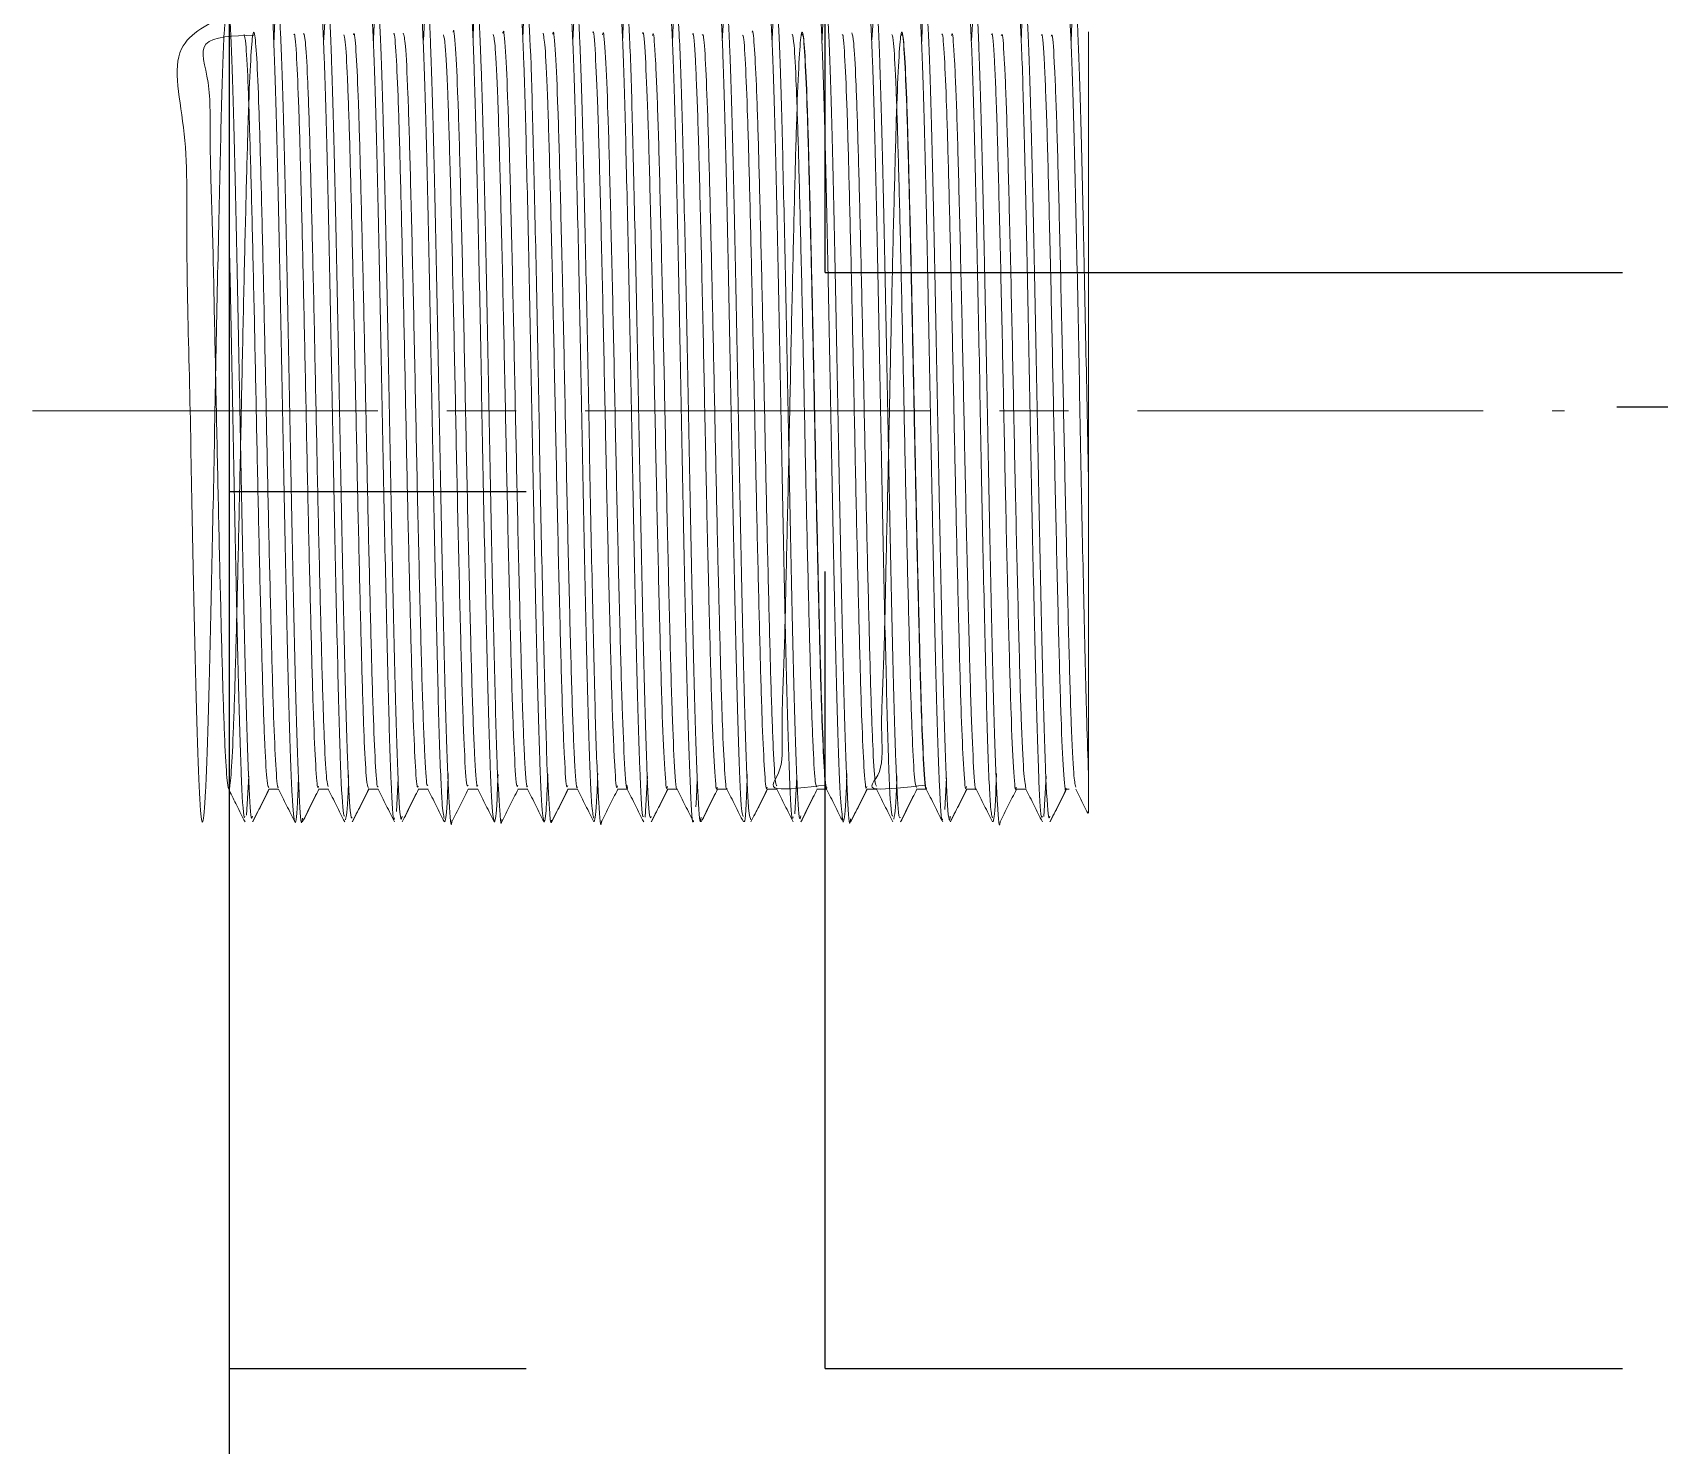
# Model space of a CAD drawing. Extents: x 1944 to 4044, y -46 to 2924.
# Drawn here: x 3687.08 to 3727.89, y 575.21 to 610.66 of the extents above; entities that cross this region are included whole.
import ezdxf

# ---------------------------------------------------------------- set-up
doc = ezdxf.new("R2010")
doc.units = 0
doc.header["$LTSCALE"] = 23.1
doc.linetypes.add('CENTER', pattern=[0.6, 0.375, -0.075, 0.075, -0.075])
doc.layers.get('0').update_dxf_attribs({"linetype": 'CONTINUOUS'})
doc.layers.add('D', color=2, linetype='CONTINUOUS')
doc.layers.add('HT', color=3, linetype='CONTINUOUS')

# ---------------------------------------------------------------- blocks, each defined once
blk = doc.blocks.new('A$C1AB136E0')
at = {"color": 7, "linetype": 'Continuous', "lineweight": 15}
for p, q in [((515.647, 255.991), (515.647, 153.064)), ((518.007, 196.319), (518.073, 197.315)), ((520.515, 196.379), (520.557, 197.171)), ((524.264, 196.375), (524.308, 197.185)), ((528.012, 196.365), (528.067, 197.273)), ((530.511, 196.3), (530.551, 197.105)), ((531.759, 196.386), (531.827, 197.339)), ((534.264, 196.369), (534.31, 197.209)), ((516.761, 196.288), (516.797, 197.058)), ((516.136, 177.914), (516.08, 176.934)), ((516.634, 177.585), (516.88, 177.585)), ((517.884, 177.585), (518.13, 177.585)), ((519.134, 177.585), (519.38, 177.585)), ((519.882, 177.859), (519.839, 177.032)), ((520.384, 177.585), (520.63, 177.585)), ((521.634, 177.585), (521.88, 177.585)), ((522.884, 177.585), (523.13, 177.585)), ((524.134, 177.585), (524.38, 177.585)), ((525.384, 177.585), (525.63, 177.585)), ((526.138, 177.914), (526.075, 176.886)), ((526.634, 177.585), (526.88, 177.585)), ((527.884, 177.585), (528.13, 177.585)), ((529.134, 177.585), (529.38, 177.585)), ((529.885, 177.909), (529.834, 176.97)), ((530.384, 177.585), (530.63, 177.585)), ((531.634, 177.585), (531.88, 177.585)), ((532.884, 177.585), (533.13, 177.585)), ((533.632, 177.873), (533.593, 177.077)), ((534.134, 177.585), (534.38, 177.585)), ((535.384, 177.585), (535.63, 177.585)), ((536.138, 177.916), (536.077, 176.905)), ((536.634, 177.585), (536.708, 177.585)), ((536.708, 177.585), (536.715, 177.585)), ((524.985, 176.766), (524.99, 176.777)), ((534.985, 176.766), (534.987, 176.771))]:
    blk.add_line(p, q, dxfattribs=at)
for points, knots in [([(519.788, 176.869), (519.783, 176.847), (519.757, 176.726), (519.705, 177.658), (519.639, 179.616), (519.573, 182.516), (519.503, 185.903), (519.439, 189.434), (519.368, 192.688), (519.305, 195.344), (519.235, 196.949), (519.189, 197.603), (519.164, 197.368), (519.162, 197.346)], [0, 0, 0, 0, 0.022815, 0.130201, 0.237591, 0.344978, 0.452366, 0.559756, 0.667143, 0.774535, 0.881919, 0.989311, 1, 1, 1, 1]), ([(526.855, 197.377), (526.856, 197.383), (526.879, 197.533), (526.925, 196.744), (526.994, 194.989), (527.058, 192.209), (527.129, 188.888), (527.192, 185.352), (527.263, 182.02), (527.327, 179.236), (527.395, 177.424), (527.447, 176.627), (527.475, 176.841), (527.481, 176.887)], [0, 0, 0, 0, 0.004287, 0.11164, 0.219001, 0.326358, 0.433714, 0.541075, 0.64843, 0.755793, 0.863146, 0.970507, 1, 1, 1, 1]), ([(529.788, 176.893), (529.781, 176.87), (529.753, 176.772), (529.699, 177.781), (529.634, 179.83), (529.566, 182.783), (529.497, 186.198), (529.434, 189.721), (529.363, 192.936), (529.3, 195.528), (529.229, 197.03), (529.186, 197.63), (529.163, 197.394), (529.163, 197.39)], [0, 0, 0, 0, 0.031746, 0.139151, 0.246564, 0.35397, 0.461379, 0.568789, 0.676196, 0.783607, 0.891012, 0.998425, 1, 1, 1, 1]), ([(533.538, 176.848), (533.534, 176.83), (533.509, 176.698), (533.459, 177.582), (533.392, 179.479), (533.326, 182.342), (533.256, 185.711), (533.193, 189.244), (533.122, 192.524), (533.058, 195.22), (532.989, 196.89), (532.941, 197.585), (532.916, 197.353), (532.912, 197.322)], [0, 0, 0, 0, 0.016927, 0.124306, 0.231689, 0.339069, 0.44645, 0.553833, 0.661212, 0.768597, 0.875976, 0.983359, 1, 1, 1, 1]), ([(515.647, 197.037), (515.145, 196.805), (514.034, 196.291), (514.635, 194.133), (514.549, 191.187), (514.659, 187.74), (514.712, 184.23), (514.786, 181.039), (514.848, 178.53), (514.919, 176.986), (514.983, 176.581), (515.051, 177.361), (515.12, 179.237), (515.184, 181.998), (515.255, 185.333), (515.318, 188.866), (515.389, 192.198), (515.453, 194.953), (515.521, 196.82), (515.589, 197.59), (515.654, 197.174), (515.725, 195.621), (515.788, 193.105), (515.859, 189.91), (515.923, 186.396), (515.991, 182.963), (516.059, 179.98), (516.124, 177.852), (516.185, 176.749), (516.219, 176.87), (516.231, 176.915)], [0, 0, 0, 0, 0.029995, 0.066493, 0.102987, 0.139484, 0.17598, 0.212476, 0.248973, 0.285468, 0.321965, 0.35846, 0.394957, 0.431453, 0.467948, 0.504445, 0.54094, 0.577438, 0.613932, 0.65043, 0.686925, 0.723421, 0.759918, 0.796413, 0.83291, 0.869405, 0.905902, 0.942398, 0.978893, 1, 1, 1, 1]), ([(517.384, 177.901), (517.374, 177.667), (517.342, 176.856), (517.29, 176.61), (517.223, 177.247), (517.153, 179.057), (517.09, 181.755), (517.019, 185.059), (516.956, 188.591), (516.885, 191.948), (516.82, 194.778), (516.753, 196.661), (516.699, 197.518), (516.669, 197.318), (516.662, 197.267)], [0, 0, 0, 0, 0.037551, 0.130616, 0.223675, 0.316738, 0.4098, 0.50286, 0.595925, 0.688983, 0.782048, 0.875108, 0.96817, 1, 1, 1, 1]), ([(516.856, 197.338), (516.858, 197.352), (516.883, 197.491), (516.931, 196.639), (516.999, 194.787), (517.064, 191.949), (517.134, 188.595), (517.197, 185.06), (517.269, 181.763), (517.332, 179.039), (517.401, 177.323), (517.45, 176.597), (517.477, 176.825), (517.481, 176.862)], [0, 0, 0, 0, 0.012529, 0.119927, 0.227335, 0.334735, 0.442137, 0.549542, 0.656942, 0.764349, 0.871748, 0.979155, 1, 1, 1, 1]), ([(518.537, 176.912), (518.524, 176.922), (518.49, 176.949), (518.428, 178.285), (518.365, 180.633), (518.295, 183.76), (518.229, 187.249), (518.163, 190.72), (518.093, 193.791), (518.03, 196.065), (517.965, 197.346), (517.928, 197.299), (517.913, 197.28)], [0, 0, 0, 0, 0.063343, 0.170774, 0.278209, 0.385638, 0.493074, 0.600505, 0.707938, 0.815371, 0.922802, 1, 1, 1, 1]), ([(518.106, 197.252), (518.117, 197.259), (518.149, 197.279), (518.208, 196.054), (518.272, 193.797), (518.341, 190.722), (518.408, 187.253), (518.474, 183.762), (518.544, 180.639), (518.607, 178.276), (518.674, 176.874), (518.713, 176.865), (518.73, 176.861)], [0, 0, 0, 0, 0.053404, 0.16085, 0.268303, 0.375748, 0.483201, 0.590646, 0.698095, 0.805544, 0.91299, 1, 1, 1, 1]), ([(519.262, 196.347), (519.268, 196.512), (519.297, 197.28), (519.326, 197.35), (519.348, 197.406)], [0, 0, 0, 0, 0.214184, 1, 1, 1, 1]), ([(519.356, 197.337), (519.375, 197.237), (519.417, 197.023), (519.484, 195.307), (519.547, 192.702), (519.618, 189.434), (519.682, 185.908), (519.751, 182.517), (519.818, 179.624), (519.884, 177.64), (519.94, 176.69), (519.972, 176.862), (519.981, 176.914)], [0, 0, 0, 0, 0.09447, 0.201879, 0.30929, 0.416697, 0.524111, 0.631517, 0.738932, 0.846336, 0.953748, 1, 1, 1, 1]), ([(521.037, 176.853), (521.019, 176.935), (520.979, 177.115), (520.912, 178.767), (520.849, 181.334), (520.778, 184.581), (520.714, 188.104), (520.645, 191.509), (520.578, 194.432), (520.513, 196.464), (520.455, 197.461), (520.423, 197.303), (520.412, 197.252)], [0, 0, 0, 0, 0.089227, 0.196639, 0.304053, 0.411462, 0.518878, 0.626287, 0.733701, 0.841111, 0.948523, 1, 1, 1, 1]), ([(520.605, 197.286), (520.611, 197.309), (520.638, 197.419), (520.691, 196.447), (520.757, 194.439), (520.824, 191.511), (520.893, 188.109), (520.957, 184.582), (521.028, 181.348), (521.091, 178.727), (521.161, 177.176), (521.206, 176.551), (521.23, 176.79), (521.231, 176.803)], [0, 0, 0, 0, 0.027829, 0.135158, 0.242496, 0.349822, 0.457157, 0.564489, 0.67182, 0.779156, 0.886484, 0.993822, 1, 1, 1, 1]), ([(522.287, 176.802), (522.278, 176.834), (522.246, 176.935), (522.188, 178.012), (522.124, 180.257), (522.055, 183.298), (521.988, 186.759), (521.922, 190.257), (521.852, 193.404), (521.789, 195.809), (521.721, 197.271), (521.681, 197.309), (521.663, 197.327)], [0, 0, 0, 0, 0.048777, 0.156178, 0.263585, 0.370986, 0.478391, 0.585793, 0.693196, 0.800602, 0.908002, 1, 1, 1, 1]), ([(521.76, 196.373), (521.761, 196.414), (521.785, 197.111), (521.809, 197.243), (521.832, 197.368)], [0, 0, 0, 0, 0.0596675, 1, 1, 1, 1]), ([(521.857, 197.26), (521.87, 197.24), (521.906, 197.188), (521.968, 195.8), (522.031, 193.41), (522.101, 190.259), (522.167, 186.763), (522.234, 183.298), (522.303, 180.27), (522.367, 177.975), (522.428, 177.002), (522.464, 176.654), (522.479, 176.806), (522.482, 176.831)], [0, 0, 0, 0, 0.067191, 0.174575, 0.281964, 0.389346, 0.496738, 0.604118, 0.711507, 0.818892, 0.926276, 0.987795, 1, 1, 1, 1]), ([(523.537, 176.803), (523.526, 176.842), (523.494, 176.957), (523.434, 178.102), (523.371, 180.392), (523.301, 183.462), (523.235, 186.935), (523.169, 190.424), (523.099, 193.545), (523.036, 195.903), (522.969, 197.299), (522.93, 197.305), (522.913, 197.307)], [0, 0, 0, 0, 0.054161, 0.161552, 0.268949, 0.376339, 0.483735, 0.591126, 0.698519, 0.805914, 0.913305, 1, 1, 1, 1]), ([(523.009, 196.384), (523.01, 196.397), (523.033, 197.074), (523.056, 197.214), (523.079, 197.352)], [0, 0, 0, 0, 0.019513, 1, 1, 1, 1]), ([(523.107, 197.255), (523.119, 197.246), (523.153, 197.221), (523.215, 195.894), (523.278, 193.551), (523.348, 190.426), (523.414, 186.939), (523.48, 183.463), (523.55, 180.403), (523.613, 178.072), (523.675, 177.004), (523.712, 176.681), (523.729, 176.792), (523.731, 176.81)], [0, 0, 0, 0, 0.062077, 0.169517, 0.276961, 0.384398, 0.491845, 0.59928, 0.706723, 0.814164, 0.921604, 0.987721, 1, 1, 1, 1]), ([(524.787, 176.86), (524.769, 176.935), (524.729, 177.101), (524.664, 178.725), (524.601, 181.275), (524.529, 184.513), (524.466, 188.034), (524.396, 191.446), (524.329, 194.381), (524.264, 196.433), (524.205, 197.452), (524.173, 197.302), (524.162, 197.252)], [0, 0, 0, 0, 0.087103, 0.194518, 0.301936, 0.40935, 0.516769, 0.624183, 0.7316, 0.839015, 0.94643, 1, 1, 1, 1]), ([(524.356, 197.281), (524.362, 197.304), (524.389, 197.408), (524.443, 196.417), (524.508, 194.389), (524.575, 191.448), (524.645, 188.039), (524.708, 184.514), (524.779, 181.29), (524.842, 178.683), (524.913, 177.157), (524.957, 176.545), (524.98, 176.782), (524.981, 176.79)], [0, 0, 0, 0, 0.029671, 0.137077, 0.244492, 0.351896, 0.459308, 0.566717, 0.674125, 0.781538, 0.888944, 0.996359, 1, 1, 1, 1]), ([(526.037, 176.915), (526.028, 176.9), (525.997, 176.851), (525.939, 178.004), (525.875, 180.197), (525.806, 183.234), (525.739, 186.688), (525.674, 190.19), (525.603, 193.348), (525.54, 195.77), (525.472, 197.259), (525.432, 197.311), (525.413, 197.335)], [0, 0, 0, 0, 0.046469, 0.153892, 0.261322, 0.368745, 0.476172, 0.583597, 0.691022, 0.79845, 0.905873, 1, 1, 1, 1]), ([(525.51, 196.369), (525.512, 196.421), (525.536, 197.125), (525.561, 197.254), (525.583, 197.373)], [0, 0, 0, 0, 0.074706, 1, 1, 1, 1]), ([(525.606, 197.267), (525.62, 197.242), (525.656, 197.178), (525.719, 195.762), (525.782, 193.353), (525.853, 190.192), (525.918, 186.692), (525.985, 183.236), (526.054, 180.203), (526.118, 177.992), (526.181, 176.792), (526.216, 176.872), (526.23, 176.903)], [0, 0, 0, 0, 0.070433, 0.17788, 0.285331, 0.392776, 0.50023, 0.607673, 0.715125, 0.822572, 0.930019, 1, 1, 1, 1]), ([(527.288, 176.801), (527.286, 176.793), (527.263, 176.646), (527.216, 177.449), (527.148, 179.226), (527.084, 182.019), (527.013, 185.348), (526.95, 188.884), (526.879, 192.208), (526.815, 194.979), (526.746, 196.769), (526.695, 197.549), (526.668, 197.331), (526.662, 197.286)], [0, 0, 0, 0, 0.005855, 0.113229, 0.220608, 0.327984, 0.43536, 0.54274, 0.650114, 0.757494, 0.864869, 0.972247, 1, 1, 1, 1]), ([(528.537, 176.9), (528.522, 176.93), (528.486, 177.004), (528.423, 178.445), (528.36, 180.871), (528.289, 184.042), (528.224, 187.545), (528.156, 190.996), (528.088, 194.018), (528.024, 196.21), (527.961, 197.388), (527.926, 197.298), (527.912, 197.263)], [0, 0, 0, 0, 0.0722097, 0.1796377, 0.28707, 0.3944961, 0.5019294, 0.6093566, 0.716787, 0.8242166, 0.9316447, 1, 1, 1, 1]), ([(528.106, 197.256), (528.115, 197.273), (528.146, 197.329), (528.203, 196.198), (528.267, 194.024), (528.335, 190.998), (528.403, 187.549), (528.468, 184.044), (528.539, 180.876), (528.602, 178.436), (528.67, 176.918), (528.711, 176.853), (528.731, 176.823)], [0, 0, 0, 0, 0.044164, 0.15152, 0.258885, 0.36624, 0.473603, 0.580961, 0.688319, 0.795681, 0.903037, 1, 1, 1, 1]), ([(529.261, 196.351), (529.266, 196.476), (529.293, 197.224), (529.32, 197.32), (529.342, 197.4)], [0, 0, 0, 0, 0.167146, 1, 1, 1, 1]), ([(529.357, 197.298), (529.374, 197.231), (529.413, 197.078), (529.478, 195.484), (529.541, 192.951), (529.612, 189.721), (529.676, 186.203), (529.745, 182.785), (529.813, 179.838), (529.878, 177.765), (529.937, 176.724), (529.97, 176.868), (529.981, 176.918)], [0, 0, 0, 0, 0.084094, 0.191535, 0.298978, 0.406417, 0.513863, 0.6213, 0.728746, 0.836185, 0.943626, 1, 1, 1, 1]), ([(531.037, 176.816), (531.017, 176.933), (530.975, 177.177), (530.907, 178.947), (530.843, 181.585), (530.772, 184.87), (530.709, 188.398), (530.639, 191.776), (530.573, 194.643), (530.506, 196.586), (530.451, 197.496), (530.421, 197.311), (530.412, 197.258)], [0, 0, 0, 0, 0.09826, 0.205659, 0.313058, 0.420454, 0.527855, 0.635249, 0.742651, 0.850046, 0.957445, 1, 1, 1, 1]), ([(530.606, 197.315), (530.609, 197.334), (530.635, 197.463), (530.685, 196.566), (530.752, 194.651), (530.818, 191.777), (530.888, 188.403), (530.951, 184.87), (531.022, 181.598), (531.086, 178.913), (531.155, 177.262), (531.203, 176.579), (531.228, 176.812), (531.231, 176.841)], [0, 0, 0, 0, 0.018308, 0.125721, 0.233143, 0.340557, 0.447973, 0.555392, 0.662806, 0.770228, 0.87764, 0.985063, 1, 1, 1, 1]), ([(532.287, 176.917), (532.276, 176.916), (532.242, 176.914), (532.182, 178.184), (532.119, 180.48), (532.049, 183.577), (531.983, 187.055), (531.916, 190.537), (531.847, 193.64), (531.783, 195.966), (531.718, 197.317), (531.679, 197.302), (531.663, 197.296)], [0, 0, 0, 0, 0.0574777, 0.1649068, 0.2723416, 0.3797702, 0.4872036, 0.5946328, 0.7020641, 0.8094969, 0.916926, 1, 1, 1, 1]), ([(531.856, 197.254), (531.868, 197.251), (531.902, 197.245), (531.962, 195.956), (532.025, 193.645), (532.095, 190.54), (532.162, 187.059), (532.228, 183.579), (532.298, 180.486), (532.361, 178.174), (532.426, 176.844), (532.464, 176.868), (532.48, 176.879)], [0, 0, 0, 0, 0.059211, 0.166658, 0.274111, 0.381555, 0.48901, 0.596452, 0.703902, 0.811352, 0.918798, 1, 1, 1, 1]), ([(533.013, 196.348), (533.02, 196.536), (533.05, 197.315), (533.079, 197.366), (533.101, 197.405)], [0, 0, 0, 0, 0.242091, 1, 1, 1, 1]), ([(533.106, 197.363), (533.126, 197.239), (533.169, 196.982), (533.237, 195.187), (533.301, 192.536), (533.372, 189.245), (533.435, 185.715), (533.505, 182.344), (533.571, 179.487), (533.638, 177.562), (533.693, 176.668), (533.723, 176.856), (533.731, 176.908)], [0, 0, 0, 0, 0.100372, 0.207777, 0.315179, 0.42258, 0.529987, 0.637386, 0.744794, 0.852192, 0.959597, 1, 1, 1, 1]), ([(534.787, 176.872), (534.77, 176.934), (534.731, 177.076), (534.666, 178.652), (534.603, 181.172), (534.532, 184.394), (534.468, 187.911), (534.399, 191.333), (534.332, 194.291), (534.266, 196.379), (534.207, 197.437), (534.174, 197.3), (534.162, 197.253)], [0, 0, 0, 0, 0.083356, 0.190768, 0.298184, 0.405595, 0.513013, 0.620424, 0.72784, 0.835252, 0.942665, 1, 1, 1, 1]), ([(534.355, 197.273), (534.362, 197.295), (534.391, 197.389), (534.445, 196.364), (534.51, 194.298), (534.578, 191.335), (534.647, 187.915), (534.711, 184.394), (534.782, 181.187), (534.845, 178.607), (534.915, 177.125), (534.958, 176.534), (534.981, 176.771), (534.981, 176.771)], [0, 0, 0, 0, 0.033733, 0.141087, 0.24845, 0.355801, 0.463161, 0.570518, 0.677874, 0.785234, 0.892588, 0.99995, 1, 1, 1, 1]), ([(536.037, 176.911), (536.029, 176.892), (536, 176.828), (535.967, 177.486), (535.922, 178.587), (535.877, 180.117), (535.809, 183.116), (535.741, 186.565), (535.676, 190.071), (535.606, 193.248), (535.543, 195.701), (535.474, 197.239), (535.433, 197.315), (535.413, 197.351)], [0, 0, 0, 0, 0.042748, 0.143483, 0.150249, 0.257666, 0.365077, 0.472492, 0.579906, 0.687318, 0.794734, 0.902145, 1, 1, 1, 1]), ([(535.51, 196.363), (535.513, 196.434), (535.538, 197.151), (535.563, 197.273), (535.586, 197.382)], [0, 0, 0, 0, 0.1000417, 1, 1, 1, 1]), ([(535.607, 197.27), (535.622, 197.236), (535.658, 197.151), (535.722, 195.693), (535.784, 193.253), (535.855, 190.074), (535.92, 186.568), (535.988, 183.121), (536.056, 180.109), (536.121, 177.932), (536.183, 176.771), (536.218, 176.87), (536.231, 176.909)], [0, 0, 0, 0, 0.073127, 0.180537, 0.287951, 0.395358, 0.502774, 0.61018, 0.717595, 0.825004, 0.932414, 1, 1, 1, 1]), ([(537.197, 177.98), (537.181, 178.396), (537.144, 179.427), (537.086, 181.916), (537.015, 185.225), (536.952, 188.762), (536.882, 192.1), (536.817, 194.896), (536.749, 196.725), (536.697, 197.536), (536.668, 197.325), (536.662, 197.277)], [0, 0, 0, 0, 0.085031, 0.210484, 0.335935, 0.461391, 0.586839, 0.712296, 0.837746, 0.9632, 1, 1, 1, 1]), ([(536.856, 197.363), (536.857, 197.372), (536.881, 197.515), (536.928, 196.7), (536.996, 194.905), (537.061, 192.104), (537.131, 188.738), (537.175, 186.393), (537.197, 185.211)], [0, 0, 0, 0, 0.012463, 0.209332, 0.406217, 0.603092, 0.799968, 1, 1, 1, 1]), ([(521.259, 196.584), (521.259, 196.584), (521.279, 196.724), (521.318, 196.229), (521.381, 195.055), (521.437, 193.061), (521.499, 190.564), (521.559, 187.746), (521.616, 184.867), (521.679, 182.199), (521.736, 179.945), (521.796, 178.388), (521.845, 177.616), (521.87, 177.67), (521.876, 177.683)], [0, 0, 0, 0, 0.000239, 0.096716, 0.194532, 0.290166, 0.387673, 0.484832, 0.58068, 0.678578, 0.774584, 0.871546, 0.969178, 1, 1, 1, 1]), ([(526.76, 196.275), (526.771, 196.577), (526.784, 196.962), (526.797, 197.02), (526.8, 197.032)], [0, 0, 0, 0, 0.782225, 1, 1, 1, 1]), ([(536.76, 196.28), (536.772, 196.613), (536.784, 196.957), (536.795, 197.017), (536.795, 197.02)], [0, 0, 0, 0, 0.965857, 1, 1, 1, 1]), ([(516.259, 196.505), (515.744, 196.49), (514.737, 196.461), (515.197, 195.407), (515.144, 193.864), (515.224, 191.822), (515.272, 189.45), (515.325, 186.908), (515.377, 184.379), (515.433, 182.042), (515.484, 180.063), (515.537, 178.578), (515.592, 177.698), (515.643, 177.484), (515.696, 177.946), (515.752, 179.058), (515.802, 180.739), (515.856, 182.867), (515.911, 185.295), (515.961, 187.85), (516.015, 190.351), (516.07, 192.619), (516.12, 194.496), (516.175, 195.851), (516.23, 196.58), (516.28, 196.639), (516.334, 196.023), (516.389, 194.77), (516.439, 192.975), (516.493, 190.764), (516.548, 188.29), (516.598, 185.733), (516.653, 183.268), (516.707, 181.08), (516.757, 179.301), (516.812, 178.129), (516.852, 177.577), (516.873, 177.636), (516.876, 177.645)], [0, 0, 0, 0, 0.029961, 0.058642, 0.086831, 0.115043, 0.143723, 0.171861, 0.200126, 0.228802, 0.256895, 0.28521, 0.313879, 0.341933, 0.370296, 0.398953, 0.426975, 0.455383, 0.484026, 0.512022, 0.54047, 0.569095, 0.597072, 0.625558, 0.654162, 0.682126, 0.710646, 0.739226, 0.767183, 0.795735, 0.824287, 0.852244, 0.880824, 0.909344, 0.937308, 0.965912, 0.994398, 1, 1, 1, 1]), ([(516.017, 196.522), (516.031, 196.475), (516.062, 196.367), (516.114, 195.408), (516.166, 193.864), (516.218, 191.822), (516.274, 189.45), (516.325, 186.908), (516.377, 184.379), (516.433, 182.043), (516.484, 180.059), (516.537, 178.59), (516.589, 177.709), (516.62, 177.657), (516.634, 177.634)], [0, 0, 0, 0, 0.067989, 0.155092, 0.240705, 0.326385, 0.413486, 0.498943, 0.584785, 0.671875, 0.757194, 0.84319, 0.930257, 1, 1, 1, 1]), ([(517.267, 196.514), (517.271, 196.524), (517.293, 196.573), (517.334, 195.99), (517.389, 194.779), (517.439, 192.973), (517.493, 190.765), (517.548, 188.29), (517.598, 185.733), (517.653, 183.269), (517.707, 181.08), (517.757, 179.304), (517.812, 178.121), (517.855, 177.562), (517.878, 177.64), (517.884, 177.66)], [0, 0, 0, 0, 0.0217211, 0.1083189, 0.1950956, 0.2799823, 0.3666746, 0.4533669, 0.5382536, 0.6250303, 0.711628, 0.7965344, 0.8833854, 0.9698786, 1, 1, 1, 1]), ([(517.509, 196.549), (517.524, 196.514), (517.556, 196.439), (517.61, 195.511), (517.662, 194.008), (517.713, 192.001), (517.769, 189.649), (517.821, 187.114), (517.873, 184.577), (517.929, 182.219), (517.98, 180.201), (518.032, 178.69), (518.083, 177.775), (518.113, 177.69), (518.126, 177.654)], [0, 0, 0, 0, 0.074646, 0.161655, 0.247418, 0.332796, 0.419817, 0.505417, 0.590951, 0.677974, 0.763411, 0.849111, 0.936126, 1, 1, 1, 1]), ([(518.517, 196.511), (518.529, 196.48), (518.559, 196.404), (518.61, 195.507), (518.662, 194.009), (518.713, 192), (518.769, 189.649), (518.821, 187.114), (518.873, 184.577), (518.929, 182.219), (518.98, 180.202), (519.032, 178.686), (519.086, 177.739), (519.119, 177.654), (519.134, 177.615)], [0, 0, 0, 0, 0.0618957, 0.1489037, 0.2346665, 0.320043, 0.4070635, 0.4926633, 0.5781959, 0.6652185, 0.7506551, 0.8363539, 0.9233682, 1, 1, 1, 1]), ([(518.759, 196.512), (518.765, 196.532), (518.787, 196.614), (518.83, 196.068), (518.885, 194.901), (518.935, 193.135), (518.989, 190.955), (519.044, 188.495), (519.094, 185.938), (519.148, 183.459), (519.203, 181.243), (519.253, 179.426), (519.308, 178.2), (519.35, 177.603), (519.372, 177.649), (519.376, 177.659)], [0, 0, 0, 0, 0.02815, 0.114574, 0.201428, 0.286324, 0.372858, 0.459641, 0.54451, 0.631142, 0.717845, 0.802706, 0.889426, 0.976039, 1, 1, 1, 1]), ([(519.767, 196.528), (519.77, 196.538), (519.79, 196.6), (519.83, 196.059), (519.885, 194.903), (519.935, 193.135), (519.989, 190.955), (520.044, 188.495), (520.094, 185.938), (520.148, 183.459), (520.203, 181.242), (520.253, 179.428), (520.308, 178.193), (520.352, 177.585), (520.377, 177.647), (520.384, 177.665)], [0, 0, 0, 0, 0.015466, 0.101859, 0.188682, 0.273547, 0.360049, 0.446801, 0.531639, 0.61824, 0.704912, 0.789742, 0.87643, 0.963012, 1, 1, 1, 1]), ([(520.009, 196.557), (520.027, 196.497), (520.065, 196.373), (520.126, 195.148), (520.183, 193.239), (520.244, 190.765), (520.305, 187.964), (520.361, 185.08), (520.424, 182.387), (520.482, 180.095), (520.542, 178.478), (520.592, 177.648), (520.619, 177.682), (520.626, 177.692)], [0, 0, 0, 0, 0.0893775, 0.1872344, 0.2829371, 0.3802804, 0.4776068, 0.5733199, 0.6711808, 0.7673778, 0.8641019, 0.9618253, 1, 1, 1, 1]), ([(521.017, 196.51), (521.032, 196.456), (521.067, 196.332), (521.126, 195.144), (521.183, 193.24), (521.244, 190.764), (521.305, 187.964), (521.361, 185.08), (521.424, 182.387), (521.482, 180.097), (521.542, 178.472), (521.594, 177.622), (521.624, 177.671), (521.634, 177.688)], [0, 0, 0, 0, 0.0768815, 0.1746827, 0.2703308, 0.3676186, 0.4648896, 0.5605481, 0.6583532, 0.7544954, 0.8511644, 0.9488321, 1, 1, 1, 1]), ([(522.267, 196.526), (522.284, 196.451), (522.321, 196.287), (522.381, 195.024), (522.437, 193.07), (522.499, 190.562), (522.559, 187.746), (522.616, 184.867), (522.679, 182.198), (522.736, 179.947), (522.796, 178.381), (522.847, 177.593), (522.875, 177.666), (522.884, 177.688)], [0, 0, 0, 0, 0.083256, 0.181114, 0.276788, 0.374336, 0.471536, 0.567425, 0.665364, 0.761411, 0.858414, 0.956086, 1, 1, 1, 1]), ([(522.509, 196.555), (522.51, 196.565), (522.532, 196.703), (522.573, 196.171), (522.635, 194.927), (522.691, 192.889), (522.753, 190.36), (522.813, 187.528), (522.871, 184.655), (522.934, 182.012), (522.991, 179.798), (523.051, 178.303), (523.098, 177.584), (523.122, 177.656), (523.126, 177.67)], [0, 0, 0, 0, 0.007325, 0.104056, 0.201797, 0.297393, 0.395031, 0.491989, 0.588005, 0.685905, 0.781751, 0.878919, 0.976425, 1, 1, 1, 1]), ([(523.517, 196.552), (523.536, 196.453), (523.574, 196.245), (523.635, 194.9), (523.691, 192.896), (523.753, 190.358), (523.813, 187.528), (523.871, 184.655), (523.934, 182.012), (523.991, 179.801), (524.051, 178.295), (524.1, 177.566), (524.127, 177.658), (524.134, 177.683)], [0, 0, 0, 0, 0.0908538, 0.1886127, 0.2842267, 0.3818826, 0.4788582, 0.5748913, 0.6728091, 0.7686733, 0.865859, 0.9633823, 1, 1, 1, 1]), ([(523.759, 196.531), (523.762, 196.548), (523.784, 196.68), (523.827, 196.106), (523.889, 194.795), (523.946, 192.713), (524.008, 190.154), (524.067, 187.31), (524.125, 184.445), (524.188, 181.828), (524.245, 179.655), (524.306, 178.224), (524.35, 177.554), (524.373, 177.639), (524.376, 177.651)], [0, 0, 0, 0, 0.014463, 0.11143, 0.209078, 0.304683, 0.402434, 0.499173, 0.595401, 0.693285, 0.789018, 0.886374, 0.983735, 1, 1, 1, 1]), ([(524.767, 196.571), (524.767, 196.572), (524.787, 196.674), (524.827, 196.092), (524.889, 194.799), (524.946, 192.712), (525.008, 190.155), (525.067, 187.31), (525.125, 184.445), (525.188, 181.828), (525.245, 179.658), (525.306, 178.213), (525.353, 177.539), (525.378, 177.648), (525.384, 177.673)], [0, 0, 0, 0, 0.001254, 0.098233, 0.195892, 0.291508, 0.38927, 0.486021, 0.582261, 0.680155, 0.7759, 0.873267, 0.97064, 1, 1, 1, 1]), ([(525.009, 196.511), (525.013, 196.534), (525.037, 196.656), (525.082, 196.036), (525.144, 194.66), (525.2, 192.535), (525.263, 189.947), (525.321, 187.092), (525.38, 184.236), (525.443, 181.647), (525.499, 179.515), (525.561, 178.149), (525.603, 177.525), (525.625, 177.62), (525.626, 177.628)], [0, 0, 0, 0, 0.021646, 0.118823, 0.216348, 0.312, 0.409834, 0.506328, 0.602805, 0.700644, 0.796299, 0.893815, 0.991005, 1, 1, 1, 1]), ([(526.017, 196.542), (526.018, 196.55), (526.04, 196.646), (526.082, 196.025), (526.144, 194.663), (526.2, 192.534), (526.263, 189.948), (526.321, 187.092), (526.38, 184.236), (526.443, 181.646), (526.499, 179.518), (526.561, 178.138), (526.606, 177.515), (526.63, 177.636), (526.634, 177.659)], [0, 0, 0, 0, 0.008709, 0.105866, 0.203371, 0.299003, 0.396818, 0.493292, 0.589749, 0.687568, 0.783204, 0.8807, 0.97787, 1, 1, 1, 1]), ([(526.259, 196.497), (526.265, 196.522), (526.29, 196.631), (526.337, 195.961), (526.398, 194.521), (526.455, 192.354), (526.518, 189.739), (526.576, 186.874), (526.635, 184.028), (526.697, 181.469), (526.753, 179.379), (526.815, 178.081), (526.856, 177.497), (526.876, 177.598), (526.876, 177.6)], [0, 0, 0, 0, 0.028869, 0.126231, 0.223609, 0.319346, 0.417239, 0.513493, 0.610228, 0.707996, 0.803614, 0.901265, 0.998258, 1, 1, 1, 1]), ([(527.267, 196.518), (527.27, 196.531), (527.293, 196.617), (527.337, 195.951), (527.398, 194.524), (527.455, 192.353), (527.518, 189.739), (527.576, 186.874), (527.635, 184.029), (527.697, 181.468), (527.753, 179.383), (527.815, 178.067), (527.859, 177.491), (527.881, 177.622), (527.884, 177.64)], [0, 0, 0, 0, 0.0162279, 0.1135334, 0.2108558, 0.3065379, 0.4043738, 0.5005729, 0.5972518, 0.6949633, 0.7905265, 0.8881212, 0.9850583, 1, 1, 1, 1]), ([(527.509, 196.503), (527.518, 196.515), (527.545, 196.55), (527.592, 195.866), (527.646, 194.557), (527.696, 192.69), (527.751, 190.435), (527.805, 187.938), (527.855, 185.383), (527.911, 182.946), (527.964, 180.809), (528.015, 179.095), (528.07, 178.02), (528.107, 177.534), (528.125, 177.607), (528.126, 177.611)], [0, 0, 0, 0, 0.046887, 0.133681, 0.220225, 0.305131, 0.391996, 0.478431, 0.563385, 0.650309, 0.736626, 0.821646, 0.90862, 0.994808, 1, 1, 1, 1]), ([(528.517, 196.498), (528.524, 196.504), (528.548, 196.526), (528.592, 195.86), (528.646, 194.559), (528.696, 192.69), (528.751, 190.435), (528.805, 187.938), (528.855, 185.383), (528.911, 182.946), (528.964, 180.808), (529.015, 179.098), (529.07, 178.009), (529.11, 177.526), (529.131, 177.623), (529.134, 177.64)], [0, 0, 0, 0, 0.033674, 0.120471, 0.207017, 0.291927, 0.378794, 0.465232, 0.550188, 0.637116, 0.723435, 0.808458, 0.895435, 0.981626, 1, 1, 1, 1]), ([(528.759, 196.581), (528.759, 196.582), (528.777, 196.693), (528.812, 196.299), (528.867, 195.36), (528.919, 193.752), (528.971, 191.696), (529.027, 189.306), (529.078, 186.761), (529.13, 184.237), (529.186, 181.918), (529.237, 179.958), (529.29, 178.528), (529.338, 177.719), (529.366, 177.684), (529.376, 177.671)], [0, 0, 0, 0, 0.0009587, 0.086573, 0.1736082, 0.2589991, 0.3447764, 0.4317992, 0.5170532, 0.602984, 0.6899839, 0.7751205, 0.8611952, 0.9481619, 1, 1, 1, 1]), ([(530.618, 177.691), (530.11, 177.631), (528.989, 177.497), (529.578, 177.999), (529.479, 179.139), (529.57, 180.851), (529.613, 183), (529.671, 185.441), (529.721, 187.997), (529.775, 190.49), (529.83, 192.739), (529.88, 194.589), (529.934, 195.91), (529.989, 196.602), (530.039, 196.621), (530.094, 195.968), (530.148, 194.681), (530.198, 192.858), (530.253, 190.627), (530.308, 188.144), (530.358, 185.587), (530.413, 183.133), (530.467, 180.966), (530.517, 179.214), (530.572, 178.082), (530.611, 177.559), (530.631, 177.625), (530.633, 177.633)], [0, 0, 0, 0, 0.034527, 0.076307, 0.118432, 0.159607, 0.201446, 0.243546, 0.284691, 0.326587, 0.368655, 0.409782, 0.451728, 0.49376, 0.534877, 0.576869, 0.61886, 0.659977, 0.70201, 0.743956, 0.785082, 0.827151, 0.869046, 0.910192, 0.952291, 0.994131, 1, 1, 1, 1]), ([(529.767, 196.534), (529.782, 196.474), (529.814, 196.341), (529.867, 195.335), (529.919, 193.759), (529.971, 191.694), (530.027, 189.307), (530.078, 186.761), (530.13, 184.237), (530.186, 181.918), (530.237, 179.959), (530.29, 178.524), (530.341, 177.688), (530.371, 177.658), (530.384, 177.645)], [0, 0, 0, 0, 0.073009, 0.160108, 0.245561, 0.331402, 0.418488, 0.503805, 0.589799, 0.676863, 0.762062, 0.8482, 0.93523, 1, 1, 1, 1]), ([(530.009, 196.503), (530.017, 196.52), (530.042, 196.575), (530.087, 195.945), (530.142, 194.687), (530.192, 192.856), (530.247, 190.628), (530.301, 188.144), (530.351, 185.587), (530.406, 183.133), (530.46, 180.966), (530.51, 179.214), (530.566, 178.082), (530.604, 177.559), (530.624, 177.625), (530.626, 177.633)], [0, 0, 0, 0, 0.039963, 0.126636, 0.213309, 0.298177, 0.384934, 0.471512, 0.556399, 0.643231, 0.729705, 0.814631, 0.901527, 0.987886, 1, 1, 1, 1]), ([(531.017, 196.506), (531.022, 196.515), (531.045, 196.554), (531.087, 195.937), (531.142, 194.689), (531.192, 192.856), (531.247, 190.628), (531.301, 188.144), (531.351, 185.587), (531.406, 183.133), (531.46, 180.966), (531.51, 179.217), (531.566, 178.073), (531.607, 177.546), (531.629, 177.634), (531.634, 177.653)], [0, 0, 0, 0, 0.026584, 0.113282, 0.19998, 0.284872, 0.371654, 0.458258, 0.54317, 0.630027, 0.716526, 0.801477, 0.888398, 0.974782, 1, 1, 1, 1]), ([(531.259, 196.564), (531.275, 196.516), (531.308, 196.417), (531.363, 195.44), (531.415, 193.905), (531.467, 191.874), (531.522, 189.507), (531.574, 186.967), (531.626, 184.435), (531.682, 182.093), (531.733, 180.099), (531.785, 178.621), (531.835, 177.752), (531.864, 177.688), (531.876, 177.663)], [0, 0, 0, 0, 0.079619, 0.166648, 0.252256, 0.337797, 0.424828, 0.510273, 0.59598, 0.683002, 0.768303, 0.854167, 0.941171, 1, 1, 1, 1]), ([(533.12, 177.692), (532.616, 177.634), (531.433, 177.498), (532.095, 177.934), (531.969, 179.024), (532.068, 180.695), (532.108, 182.814), (532.167, 185.237), (532.217, 187.791), (532.27, 190.296), (532.326, 192.571), (532.376, 194.458), (532.43, 195.826), (532.485, 196.571), (532.535, 196.645), (532.589, 196.045), (532.644, 194.806), (532.694, 193.022), (532.749, 190.819), (532.803, 188.349), (532.854, 185.791), (532.908, 183.322), (532.963, 181.127), (533.013, 179.333), (533.07, 178.113), (533.11, 177.523), (533.131, 177.618), (533.133, 177.625)], [0, 0, 0, 0, 0.030949, 0.072652, 0.114822, 0.156068, 0.197838, 0.239988, 0.281192, 0.323024, 0.365151, 0.406322, 0.448212, 0.490309, 0.531458, 0.5734, 0.615464, 0.656599, 0.698589, 0.740613, 0.781745, 0.823778, 0.865758, 0.906896, 0.948966, 0.996018, 1, 1, 1, 1]), ([(532.267, 196.521), (532.28, 196.478), (532.311, 196.379), (532.363, 195.437), (532.415, 193.906), (532.467, 191.874), (532.522, 189.507), (532.574, 186.967), (532.626, 184.435), (532.682, 182.093), (532.733, 180.1), (532.785, 178.617), (532.838, 177.717), (532.87, 177.656), (532.884, 177.629)], [0, 0, 0, 0, 0.066896, 0.153914, 0.239511, 0.325041, 0.41206, 0.497494, 0.58319, 0.670202, 0.755491, 0.841344, 0.928337, 1, 1, 1, 1]), ([(532.509, 196.506), (532.516, 196.526), (532.539, 196.598), (532.583, 196.018), (532.638, 194.813), (532.688, 193.02), (532.742, 190.819), (532.797, 188.349), (532.847, 185.791), (532.902, 183.322), (532.956, 181.127), (533.006, 179.333), (533.063, 178.113), (533.104, 177.523), (533.125, 177.618), (533.126, 177.625)], [0, 0, 0, 0, 0.033071, 0.119627, 0.206433, 0.291324, 0.377978, 0.464704, 0.549587, 0.63633, 0.722966, 0.807861, 0.894682, 0.991783, 1, 1, 1, 1]), ([(533.517, 196.517), (533.521, 196.528), (533.542, 196.581), (533.583, 196.01), (533.638, 194.815), (533.688, 193.02), (533.742, 190.819), (533.797, 188.349), (533.847, 185.791), (533.902, 183.323), (533.956, 181.127), (534.006, 179.336), (534.063, 178.103), (534.106, 177.512), (534.13, 177.635), (534.134, 177.657)], [0, 0, 0, 0, 0.020371, 0.106886, 0.19365, 0.2785, 0.365113, 0.451798, 0.53664, 0.623341, 0.709935, 0.794789, 0.881569, 0.978624, 1, 1, 1, 1]), ([(533.759, 196.495), (533.765, 196.521), (533.79, 196.629), (533.837, 195.953), (533.899, 194.507), (533.955, 192.335), (534.018, 189.717), (534.076, 186.852), (534.135, 184.007), (534.198, 181.451), (534.254, 179.366), (534.316, 178.074), (534.356, 177.495), (534.376, 177.596), (534.376, 177.597)], [0, 0, 0, 0, 0.029605, 0.12698, 0.224337, 0.320081, 0.417974, 0.514202, 0.610958, 0.708713, 0.804325, 0.901984, 0.998952, 1, 1, 1, 1]), ([(534.767, 196.517), (534.77, 196.529), (534.793, 196.614), (534.838, 195.943), (534.899, 194.509), (534.955, 192.335), (535.018, 189.717), (535.076, 186.852), (535.135, 184.008), (535.198, 181.45), (535.254, 179.369), (535.316, 178.061), (535.359, 177.488), (535.381, 177.621), (535.384, 177.637)], [0, 0, 0, 0, 0.0168467, 0.1141804, 0.2114972, 0.3072008, 0.4050521, 0.5012396, 0.5979542, 0.6956679, 0.7912402, 0.888858, 0.9857846, 1, 1, 1, 1]), ([(535.009, 196.486), (535.016, 196.511), (535.043, 196.603), (535.092, 195.872), (535.153, 194.364), (535.21, 192.151), (535.273, 189.507), (535.33, 186.633), (535.39, 183.804), (535.452, 181.267), (535.508, 179.264), (535.57, 177.92), (535.608, 177.714), (535.627, 177.614)], [0, 0, 0, 0, 0.0368374, 0.1342946, 0.2314032, 0.3272026, 0.4250496, 0.5210066, 0.617919, 0.7155, 0.8110452, 0.908736, 1, 1, 1, 1]), ([(536.017, 196.5), (536.022, 196.513), (536.046, 196.583), (536.092, 195.862), (536.153, 194.366), (536.21, 192.151), (536.273, 189.507), (536.33, 186.634), (536.39, 183.802), (536.452, 181.274), (536.508, 179.238), (536.571, 177.996), (536.612, 177.466), (536.633, 177.604), (536.634, 177.613)], [0, 0, 0, 0, 0.02301, 0.120601, 0.217843, 0.313774, 0.411756, 0.507845, 0.60489, 0.702605, 0.798282, 0.896107, 0.99291, 1, 1, 1, 1]), ([(536.259, 196.481), (536.268, 196.503), (536.296, 196.575), (536.347, 195.786), (536.407, 194.217), (536.464, 191.965), (536.527, 189.295), (536.584, 186.415), (536.645, 183.6), (536.706, 181.094), (536.763, 179.141), (536.823, 177.877), (536.859, 177.715), (536.876, 177.64)], [0, 0, 0, 0, 0.044123, 0.141715, 0.238627, 0.334596, 0.43245, 0.528251, 0.625373, 0.722832, 0.818426, 0.9162, 1, 1, 1, 1]), ([(537.197, 185.211), (537.197, 185.646), (537.197, 187.239), (537.197, 190.006), (537.197, 193.082), (537.197, 195.353), (537.197, 196.607), (537.197, 196.593), (537.197, 196.588)], [0, 0, 0, 0, 0.076998, 0.282354, 0.482457, 0.681553, 0.877395, 1, 1, 1, 1]), ([(516.037, 176.904), (516.03, 176.883), (516.001, 176.802), (515.945, 177.867), (515.88, 179.972), (515.813, 182.965), (515.744, 186.375), (515.691, 189.333), (515.657, 190.84), (515.647, 191.32)], [0, 0, 0, 0, 0.060106, 0.231999, 0.403903, 0.575798, 0.747698, 0.919596, 1, 1, 1, 1]), ([(537.197, 185.211), (537.197, 185.145), (537.197, 184.815), (537.197, 183.432), (537.197, 181.188), (537.197, 179.106), (537.197, 178.274), (537.197, 177.98)], [0, 0, 0, 0, 0.021574, 0.107957, 0.458035, 0.807842, 1, 1, 1, 1]), ([(518.639, 177.944), (518.637, 177.874), (518.612, 177.128), (518.587, 176.965), (518.564, 176.816)], [0, 0, 0, 0, 0.094074, 1, 1, 1, 1]), ([(521.138, 177.983), (521.13, 177.779), (521.1, 176.949), (521.071, 176.845), (521.048, 176.765)], [0, 0, 0, 0, 0.246823, 1, 1, 1, 1]), ([(522.386, 177.958), (522.378, 177.74), (522.347, 176.91), (522.317, 176.826), (522.295, 176.764)], [0, 0, 0, 0, 0.26336, 1, 1, 1, 1]), ([(523.637, 177.965), (523.621, 177.607), (523.59, 176.877), (523.56, 176.802), (523.545, 176.764)], [0, 0, 0, 0, 0.490318, 1, 1, 1, 1]), ([(524.888, 177.982), (524.881, 177.787), (524.851, 176.963), (524.822, 176.852), (524.8, 176.767)], [0, 0, 0, 0, 0.236355, 1, 1, 1, 1]), ([(528.639, 177.964), (528.634, 177.846), (528.608, 177.08), (528.58, 176.679), (528.558, 176.794), (528.557, 176.796)], [0, 0, 0, 0, 0.151729, 0.986808, 1, 1, 1, 1]), ([(531.137, 177.984), (531.128, 177.74), (531.096, 176.892), (531.065, 176.817), (531.043, 176.764)], [0, 0, 0, 0, 0.28789, 1, 1, 1, 1]), ([(532.389, 177.927), (532.388, 177.891), (532.365, 177.17), (532.341, 176.999), (532.318, 176.837)], [0, 0, 0, 0, 0.049882, 1, 1, 1, 1]), ([(534.888, 177.979), (534.882, 177.802), (534.853, 176.988), (534.824, 176.866), (534.802, 176.771)], [0, 0, 0, 0, 0.217124, 1, 1, 1, 1]), ([(537.197, 176.99), (537.197, 177.009), (537.197, 177.051), (537.197, 177.645), (537.197, 177.98)], [0, 0, 0, 0, 0.43662, 1, 1, 1, 1]), ([(515.647, 177.552), (515.709, 177.428), (515.84, 177.166), (515.971, 176.903), (516.04, 176.766)], [0, 0, 0, 0, 0.4743088, 1, 1, 1, 1]), ([(516.229, 176.766), (516.297, 176.904), (516.434, 177.177), (516.57, 177.45), (516.638, 177.585)], [0, 0, 0, 0, 0.505239, 1, 1, 1, 1]), ([(516.235, 176.766), (516.304, 176.904), (516.441, 177.177), (516.577, 177.45), (516.644, 177.585)], [0, 0, 0, 0, 0.505239, 1, 1, 1, 1]), ([(516.876, 177.592), (516.945, 177.455), (517.083, 177.179), (517.221, 176.903), (517.29, 176.766)], [0, 0, 0, 0, 0.499987, 1, 1, 1, 1]), ([(517.478, 176.766), (517.547, 176.903), (517.684, 177.176), (517.82, 177.449), (517.888, 177.585)], [0, 0, 0, 0, 0.5047366, 1, 1, 1, 1]), ([(517.485, 176.766), (517.554, 176.903), (517.69, 177.176), (517.827, 177.449), (517.895, 177.585)], [0, 0, 0, 0, 0.504737, 1, 1, 1, 1]), ([(518.126, 177.592), (518.195, 177.455), (518.333, 177.179), (518.471, 176.903), (518.54, 176.766)], [0, 0, 0, 0, 0.499987, 1, 1, 1, 1]), ([(518.728, 176.765), (518.797, 176.903), (518.934, 177.176), (519.07, 177.449), (519.138, 177.585)], [0, 0, 0, 0, 0.504565, 1, 1, 1, 1]), ([(518.735, 176.765), (518.804, 176.903), (518.94, 177.176), (519.077, 177.449), (519.145, 177.585)], [0, 0, 0, 0, 0.504565, 1, 1, 1, 1]), ([(519.376, 177.592), (519.445, 177.455), (519.583, 177.179), (519.721, 176.903), (519.79, 176.766)], [0, 0, 0, 0, 0.499987, 1, 1, 1, 1]), ([(519.978, 176.765), (520.047, 176.903), (520.183, 177.176), (520.32, 177.449), (520.388, 177.585)], [0, 0, 0, 0, 0.504392, 1, 1, 1, 1]), ([(519.984, 176.765), (520.053, 176.903), (520.19, 177.176), (520.327, 177.449), (520.394, 177.585)], [0, 0, 0, 0, 0.504392, 1, 1, 1, 1]), ([(520.626, 177.592), (520.695, 177.455), (520.833, 177.179), (520.971, 176.903), (521.04, 176.766)], [0, 0, 0, 0, 0.499987, 1, 1, 1, 1]), ([(521.228, 176.766), (521.297, 176.904), (521.434, 177.177), (521.57, 177.45), (521.638, 177.585)], [0, 0, 0, 0, 0.504936, 1, 1, 1, 1]), ([(521.876, 177.592), (521.945, 177.455), (522.083, 177.179), (522.221, 176.903), (522.29, 176.766)], [0, 0, 0, 0, 0.499987, 1, 1, 1, 1]), ([(522.479, 176.767), (522.548, 176.905), (522.684, 177.177), (522.82, 177.45), (522.888, 177.585)], [0, 0, 0, 0, 0.505454, 1, 1, 1, 1]), ([(523.126, 177.592), (523.195, 177.454), (523.333, 177.179), (523.471, 176.903), (523.54, 176.766)], [0, 0, 0, 0, 0.4999874, 1, 1, 1, 1]), ([(523.728, 176.766), (523.797, 176.904), (523.934, 177.177), (524.07, 177.45), (524.138, 177.585)], [0, 0, 0, 0, 0.5049537, 1, 1, 1, 1]), ([(523.735, 176.766), (523.804, 176.904), (523.94, 177.177), (524.077, 177.45), (524.145, 177.585)], [0, 0, 0, 0, 0.504954, 1, 1, 1, 1]), ([(524.376, 177.592), (524.445, 177.455), (524.583, 177.179), (524.721, 176.903), (524.79, 176.766)], [0, 0, 0, 0, 0.4999874, 1, 1, 1, 1]), ([(524.978, 176.766), (525.047, 176.903), (525.184, 177.176), (525.32, 177.449), (525.388, 177.585)], [0, 0, 0, 0, 0.504696, 1, 1, 1, 1]), ([(525.619, 177.692), (525.622, 177.652), (525.627, 177.585), (525.631, 177.616), (525.633, 177.628)], [0, 0, 0, 0, 0.595054, 1, 1, 1, 1]), ([(525.626, 177.592), (525.695, 177.455), (525.833, 177.179), (525.971, 176.903), (526.04, 176.766)], [0, 0, 0, 0, 0.4999874, 1, 1, 1, 1]), ([(526.228, 176.765), (526.297, 176.903), (526.434, 177.176), (526.57, 177.449), (526.638, 177.585)], [0, 0, 0, 0, 0.50445, 1, 1, 1, 1]), ([(526.234, 176.765), (526.303, 176.903), (526.44, 177.176), (526.577, 177.449), (526.645, 177.585)], [0, 0, 0, 0, 0.50445, 1, 1, 1, 1]), ([(526.876, 177.592), (526.945, 177.455), (527.083, 177.179), (527.221, 176.903), (527.29, 176.766)], [0, 0, 0, 0, 0.499987, 1, 1, 1, 1]), ([(527.383, 177.892), (527.372, 177.573), (527.359, 177.213), (527.347, 177.154), (527.346, 177.147)], [0, 0, 0, 0, 0.884635, 1, 1, 1, 1]), ([(527.478, 176.765), (527.547, 176.903), (527.684, 177.176), (527.82, 177.449), (527.888, 177.585)], [0, 0, 0, 0, 0.504497, 1, 1, 1, 1]), ([(527.485, 176.765), (527.553, 176.903), (527.69, 177.176), (527.827, 177.449), (527.895, 177.585)], [0, 0, 0, 0, 0.504497, 1, 1, 1, 1]), ([(528.126, 177.592), (528.195, 177.455), (528.333, 177.179), (528.471, 176.903), (528.54, 176.766)], [0, 0, 0, 0, 0.499987, 1, 1, 1, 1]), ([(528.729, 176.767), (528.798, 176.904), (528.934, 177.177), (529.07, 177.45), (529.138, 177.585)], [0, 0, 0, 0, 0.505354, 1, 1, 1, 1]), ([(528.817, 176.931), (528.859, 177.014), (528.968, 177.232), (529.077, 177.45), (529.144, 177.585)], [0, 0, 0, 0, 0.3812328, 1, 1, 1, 1]), ([(529.376, 177.592), (529.445, 177.455), (529.583, 177.179), (529.721, 176.903), (529.79, 176.766)], [0, 0, 0, 0, 0.499987, 1, 1, 1, 1]), ([(529.979, 176.767), (530.048, 176.904), (530.184, 177.177), (530.32, 177.45), (530.388, 177.585)], [0, 0, 0, 0, 0.5052933, 1, 1, 1, 1]), ([(529.985, 176.767), (530.054, 176.904), (530.191, 177.177), (530.327, 177.45), (530.394, 177.585)], [0, 0, 0, 0, 0.505293, 1, 1, 1, 1]), ([(530.626, 177.592), (530.695, 177.455), (530.833, 177.179), (530.971, 176.903), (531.04, 176.766)], [0, 0, 0, 0, 0.499987, 1, 1, 1, 1]), ([(531.228, 176.766), (531.297, 176.903), (531.434, 177.176), (531.57, 177.449), (531.638, 177.585)], [0, 0, 0, 0, 0.5047335, 1, 1, 1, 1]), ([(531.235, 176.766), (531.304, 176.903), (531.44, 177.176), (531.577, 177.449), (531.645, 177.585)], [0, 0, 0, 0, 0.504733, 1, 1, 1, 1]), ([(531.876, 177.592), (531.945, 177.455), (532.083, 177.179), (532.221, 176.903), (532.29, 176.766)], [0, 0, 0, 0, 0.499987, 1, 1, 1, 1]), ([(532.478, 176.765), (532.547, 176.903), (532.684, 177.176), (532.82, 177.449), (532.888, 177.585)], [0, 0, 0, 0, 0.5045922, 1, 1, 1, 1]), ([(532.485, 176.765), (532.554, 176.903), (532.69, 177.176), (532.827, 177.449), (532.895, 177.585)], [0, 0, 0, 0, 0.504592, 1, 1, 1, 1]), ([(533.126, 177.592), (533.195, 177.455), (533.333, 177.179), (533.471, 176.903), (533.54, 176.766)], [0, 0, 0, 0, 0.499987, 1, 1, 1, 1]), ([(533.728, 176.765), (533.797, 176.903), (533.933, 177.176), (534.07, 177.449), (534.138, 177.585)], [0, 0, 0, 0, 0.504391, 1, 1, 1, 1]), ([(533.734, 176.765), (533.803, 176.903), (533.94, 177.176), (534.077, 177.449), (534.144, 177.585)], [0, 0, 0, 0, 0.504391, 1, 1, 1, 1]), ([(534.376, 177.592), (534.445, 177.455), (534.583, 177.179), (534.721, 176.903), (534.79, 176.766)], [0, 0, 0, 0, 0.499987, 1, 1, 1, 1]), ([(534.978, 176.766), (535.047, 176.904), (535.184, 177.177), (535.32, 177.449), (535.388, 177.585)], [0, 0, 0, 0, 0.504822, 1, 1, 1, 1]), ([(535.626, 177.592), (535.695, 177.455), (535.833, 177.179), (535.971, 176.903), (536.04, 176.766)], [0, 0, 0, 0, 0.499987, 1, 1, 1, 1]), ([(536.229, 176.767), (536.298, 176.905), (536.434, 177.177), (536.57, 177.45), (536.638, 177.585)], [0, 0, 0, 0, 0.505464, 1, 1, 1, 1]), ([(536.235, 176.767), (536.304, 176.905), (536.441, 177.177), (536.577, 177.45), (536.644, 177.585)], [0, 0, 0, 0, 0.505464, 1, 1, 1, 1]), ([(536.876, 177.592), (536.945, 177.455), (537.047, 177.251), (537.149, 177.048), (537.182, 176.983)], [0, 0, 0, 0, 0.677925, 1, 1, 1, 1])]:
    blk.add_open_spline(points, degree=3, knots=knots, dxfattribs=at)

msp = doc.modelspace()

# ---------------------------------------------------------------- linework, layer by layer
at = {"color": 7, "linetype": 'Continuous', "lineweight": 15}
msp.add_line((3692.016, 670.189), (3692.016, 567.262), dxfattribs=at)
at = {"color": 1, "linetype": 'CENTER', "lineweight": 15}
msp.add_line((3687.077, 601.171), (3725.5, 601.171), dxfattribs=at)
at = {"layer": 'D'}
msp.add_line((3726.816, 601.267), (3874.479, 601.267), dxfattribs=at)
at = {"layer": 'HT', "ltscale": 0.5}
for p, q in [((3692.016, 152.304), (3692.016, 1902.304)), ((3706.956, 604.641), (3706.956, 624.641)), ((3706.956, 604.641), (3726.956, 604.641)), ((3692.016, 599.141), (3699.456, 599.141)), ((3706.956, 577.141), (3706.956, 597.141)), ((3692.016, 577.141), (3699.456, 577.141)), ((3706.956, 577.141), (3726.956, 577.141))]:
    msp.add_line(p, q, dxfattribs=at)

# ---------------------------------------------------------------- block references
at = {"lineweight": 15}
msp.add_blockref('A$C1AB136E0', (3176.367, 414.088), dxfattribs=at)

doc.saveas('drawing.dxf')
